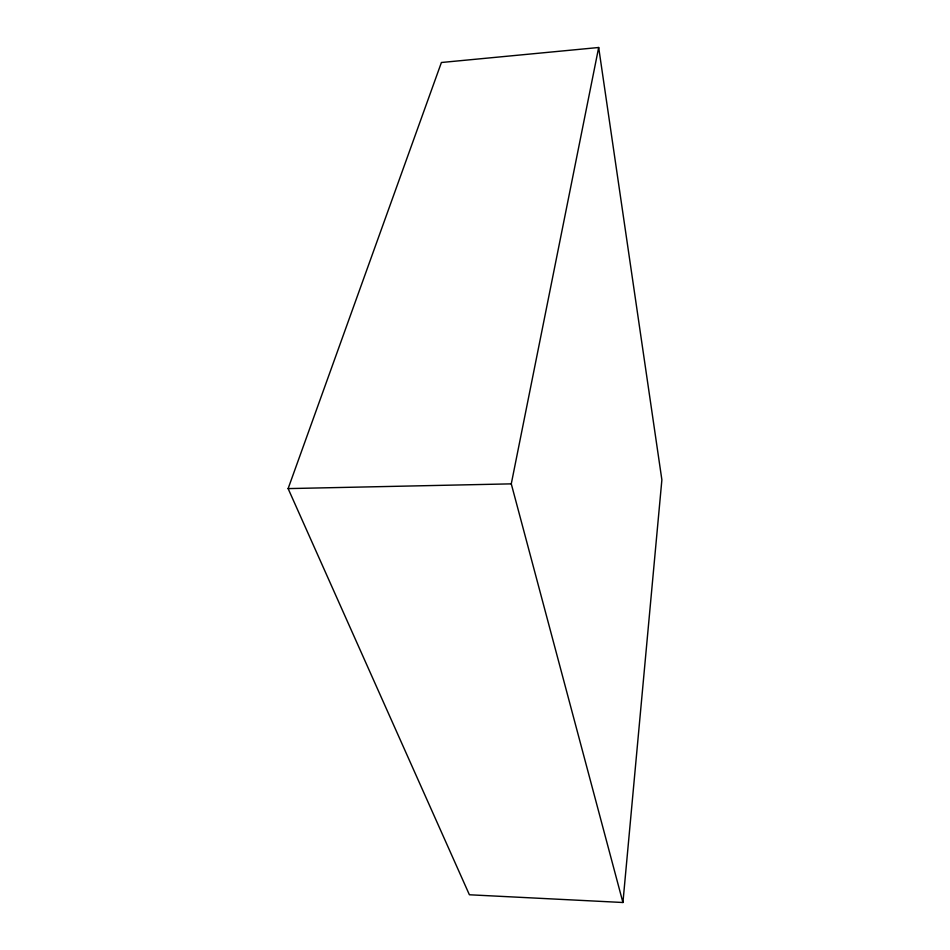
<?xml version="1.0" encoding="UTF-8"?>
<svg xmlns="http://www.w3.org/2000/svg" width="950" height="950" viewBox="0 0 950 950"><rect width="100%" height="100%" fill="white"/><g stroke="black" fill="none" stroke-linecap="round" stroke-linejoin="round"><path stroke-width="1.43" d="M622.927 902.5L661.877 479.845L598.678 47.5L441.406 62.498L288.123 488.597L469.395 894.769L622.927 902.5L511.278 483.859L598.678 47.5M288.123 488.597L511.278 483.859"/></g></svg>
